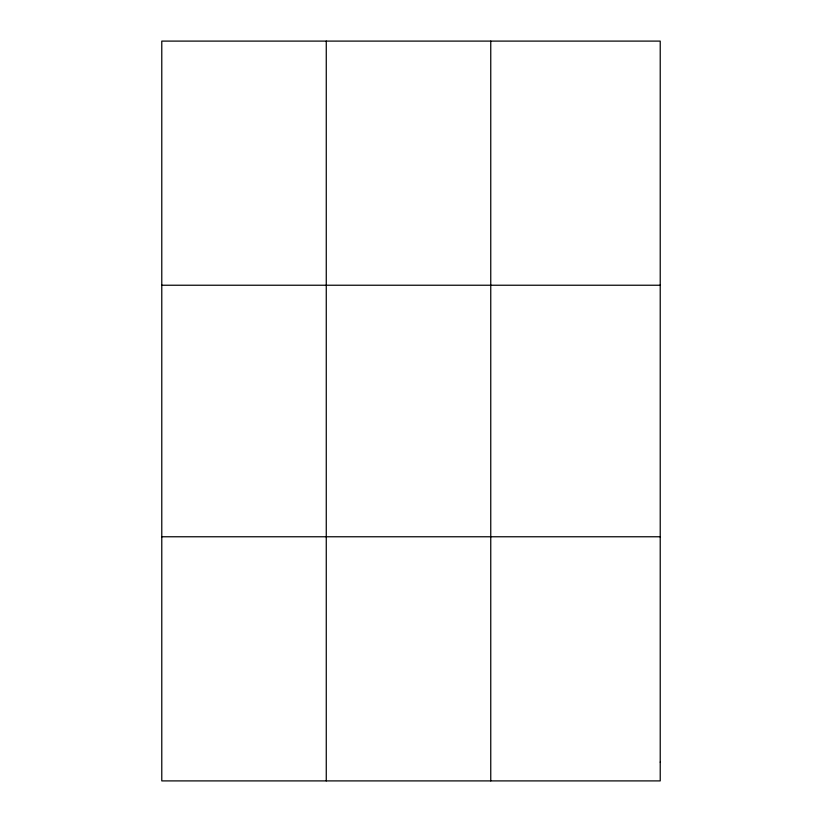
<?xml version="1.0" encoding="UTF-8"?>
<svg xmlns="http://www.w3.org/2000/svg" width="822" height="822" viewBox="0 0 822 822"><rect width="100%" height="100%" fill="white"/><g stroke="black" fill="none" stroke-linecap="round" stroke-linejoin="round"><path stroke-width="1.23" d="M326.262 41.1L326.262 780.9M490.755 41.1L490.755 780.9M161.78 285.234L660.22 285.234M161.78 536.766L660.22 536.766M660.22 762.117L660.22 780.9L161.78 780.9L161.78 41.1L660.22 41.1L660.22 762.117"/></g></svg>
